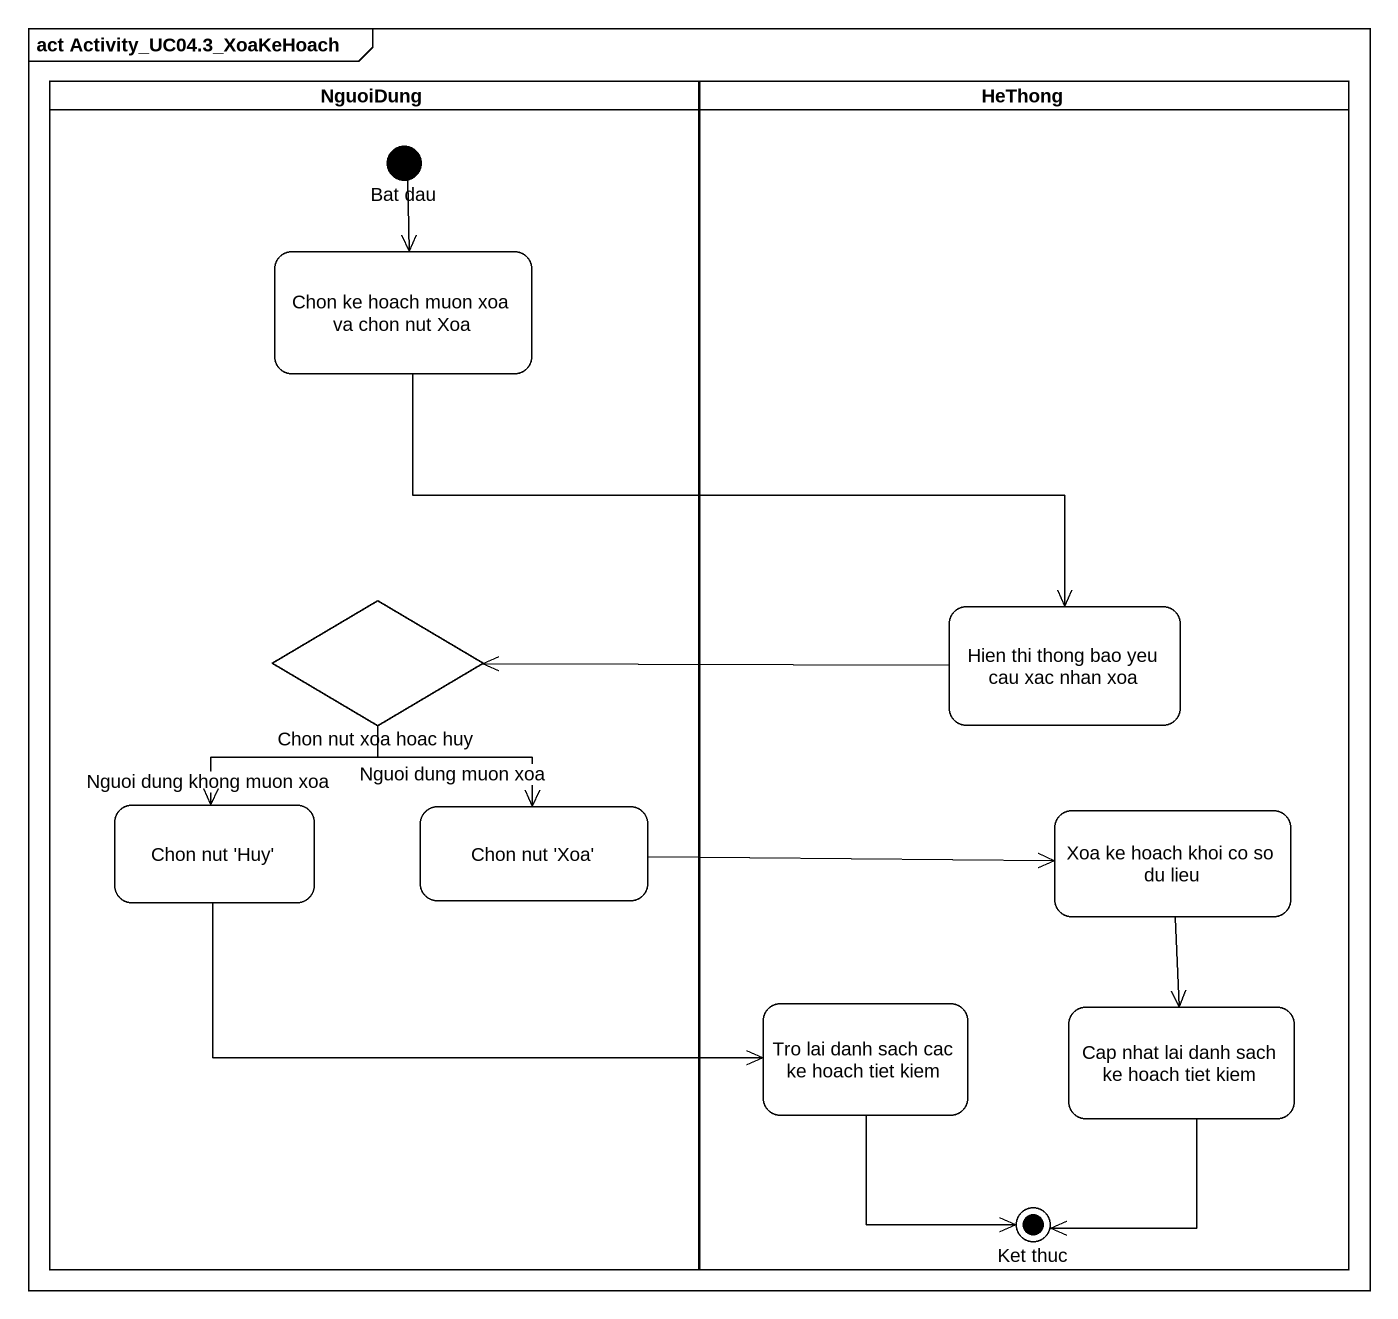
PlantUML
@startuml
mainframe act Activity_UC04.3_XoaKeHoach
hide empty description
state NguoiDung <<partition>> {
  state "Bat dau" as Bat_dau <<start>>
  state "Chon ke hoach muon xoa va chon nut Xoa" as Chon_ke_hoach_muon_xoa_va
  state "Chon nut xoa hoac huy" as Chon_nut_xoa_hoac_huy <<choice>>
  state "Chon nut 'Huy'" as Chon_nut_Huy
  state "Chon nut 'Xoa'" as Chon_nut_Xoa
}
state HeThong <<partition>> {
  state "Hien thi thong bao yeu cau xac nhan xoa" as Hien_thi_thong_bao_yeu_cau
  state "Xoa ke hoach khoi co so du lieu" as Xoa_ke_hoach_khoi_co_so_du
  state "Tro lai danh sach cac ke hoach tiet kiem" as Tro_lai_danh_sach_cac_ke
  state "Cap nhat lai danh sach ke hoach tiet kiem" as Cap_nhat_lai_danh_sach_ke
  state "Ket thuc" as Ket_thuc <<end>>
}
Bat_dau --> Chon_ke_hoach_muon_xoa_va
Chon_ke_hoach_muon_xoa_va -right-> Hien_thi_thong_bao_yeu_cau
Chon_nut_xoa_hoac_huy --> Chon_nut_Huy : Nguoi dung khong muon xoa
Chon_nut_xoa_hoac_huy --> Chon_nut_Xoa : Nguoi dung muon xoa
Hien_thi_thong_bao_yeu_cau -left-> Chon_nut_xoa_hoac_huy
Chon_nut_Huy -right-> Tro_lai_danh_sach_cac_ke
Chon_nut_Xoa -right-> Xoa_ke_hoach_khoi_co_so_du
Xoa_ke_hoach_khoi_co_so_du --> Cap_nhat_lai_danh_sach_ke
Tro_lai_danh_sach_cac_ke --> Ket_thuc
Cap_nhat_lai_danh_sach_ke --> Ket_thuc
@enduml
